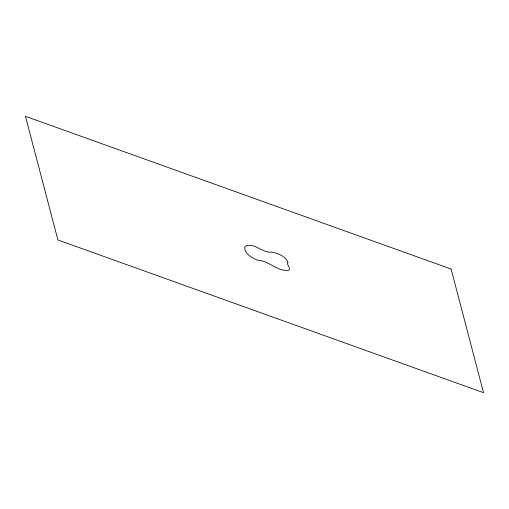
<?xml version="1.0" encoding="UTF-8"?>
<svg xmlns="http://www.w3.org/2000/svg" width="509" height="509" viewBox="0 0 509 509"><rect width="100%" height="100%" fill="white"/><g stroke="black" fill="none" stroke-linecap="round" stroke-linejoin="round"><path stroke-width="0.76" d="M287.89 262.37C286.662 264.954 289.659 266.614 289.436 269.127L288.788 270.26C277.29 271.863 268.714 260.322 257.204 260.175C252.07 257.745 244.25 253.571 244.708 247.139L246.388 245.688C255.512 243.232 262.472 253.24 271.844 252.089C277.952 253.463 285.504 256.014 287.89 262.37M451.095 269.038L25.45 116.306L57.905 239.962L483.55 392.694L451.095 269.038"/></g></svg>
